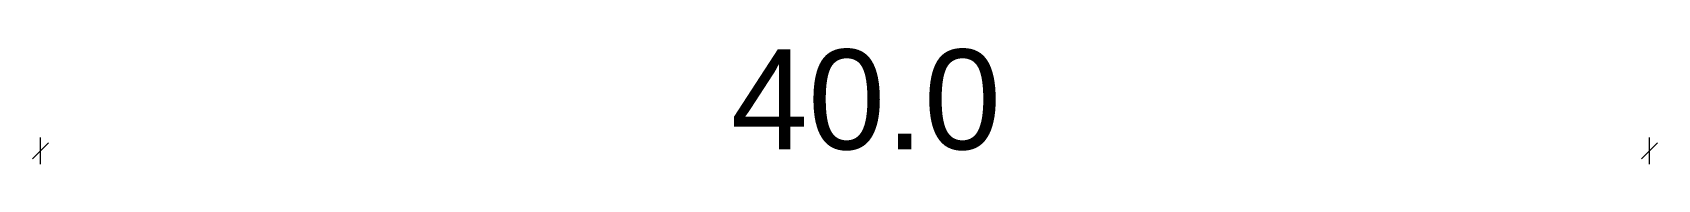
# Model space of a CAD drawing. Header units: inches. Extents: x 59 to 754, y 172 to 990.
# Drawn here: x 59.5 to 212.1, y 406.1 to 417 of the extents above; entities that cross this region are included whole.
import ezdxf

# ---------------------------------------------------------------- set-up
doc = ezdxf.new("R2010")
doc.units = ezdxf.units.IN
doc.header["$MEASUREMENT"] = 0
doc.layers.add('svg15406', color=7, linetype='Continuous')

# ---------------------------------------------------------------- blocks, each defined once
blk = doc.blocks.new('block 3')
at = {"layer": 'svg15406', "color": 7, "true_color": 0xffffff, "insert": (125.07, 407.37), "char_height": 9.3456, "attachment_point": 7}
blk.add_mtext('\\fArial|b0|i0|c0|p34;\\W1;40.0', dxfattribs=at)

msp = doc.modelspace()

# ---------------------------------------------------------------- linework, layer by layer
at = {"layer": 'svg15406', "color": 7, "lineweight": 18, "true_color": 0xffffff}
for points in [[(59.47, 406.62), (60.97, 408.12)], [(60.22, 406.12), (60.22, 408.62)], [(210.65, 406.62), (212.15, 408.12)], [(211.4, 406.12), (211.4, 408.62)], [(60.22, 407.37), (60.22, 407.37)]]:
    msp.add_lwpolyline(points, dxfattribs=at)

# ---------------------------------------------------------------- block references
at = {"layer": 'svg15406'}
msp.add_blockref('block 3', (0, 0), dxfattribs=at)

doc.saveas('drawing.dxf')
